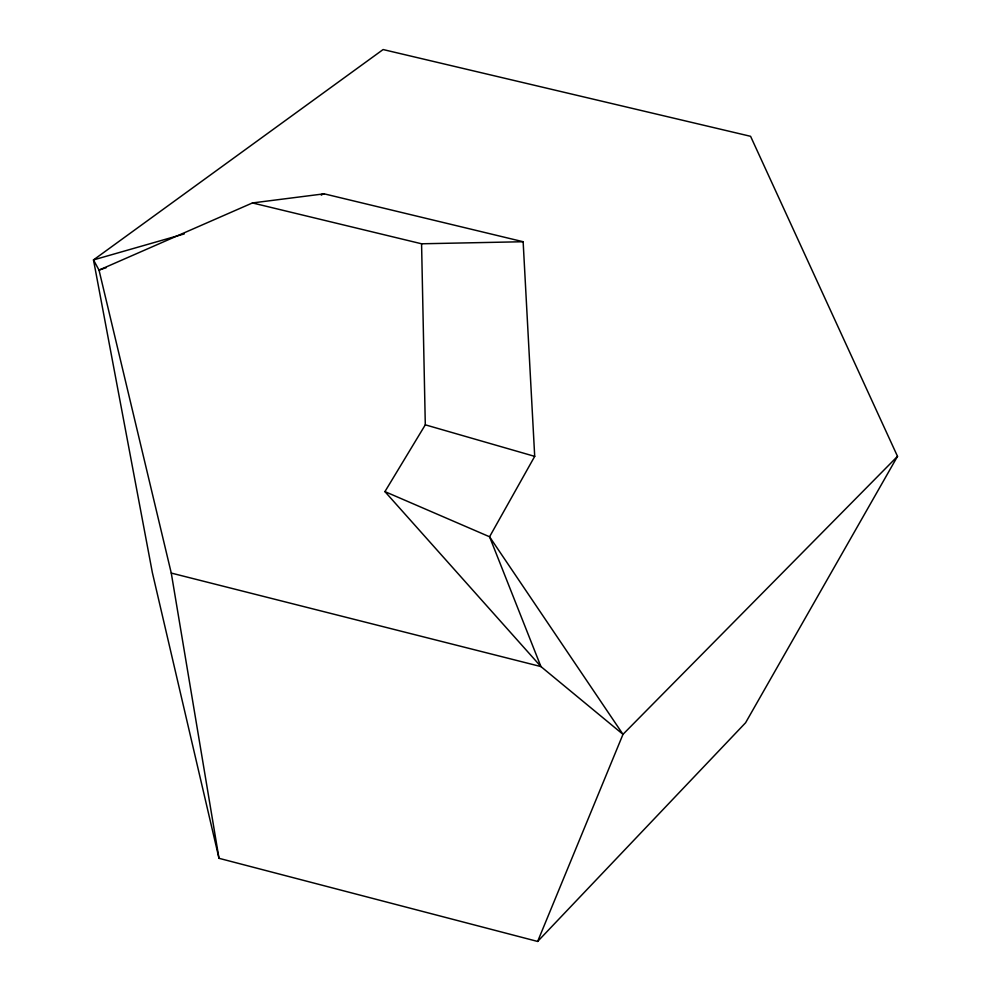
<?xml version="1.0" encoding="UTF-8"?>
<svg xmlns="http://www.w3.org/2000/svg" width="991" height="991" viewBox="0 0 991 991"><rect width="100%" height="100%" fill="white"/><g stroke="black" fill="none" stroke-linecap="round" stroke-linejoin="round"><path stroke-width="1.49" d="M537.642 941.45L622.992 734.331L897.512 456.343L750.583 136.312L383.108 49.55L93.488 259.915L152.366 572.637L218.986 858.305L537.642 941.45L745.591 722.749L897.512 456.343M252.445 202.944L324.144 193.827L523.137 241.73L534.706 456.368L489.566 536.775L540.925 666.571L622.992 734.331L489.566 536.775L384.929 491.61L425.3 424.829L421.571 243.786L252.445 202.944L99.013 270.097L171.27 573.071L218.986 858.305M106.322 267.62L99.013 270.097L93.488 259.915L184.264 233.913M321.22 194.818L324.144 193.827L321.171 194.682M421.571 243.786L523.137 241.73M171.27 573.071L540.925 666.571L384.929 491.61M425.3 424.829L534.706 456.368"/></g></svg>
